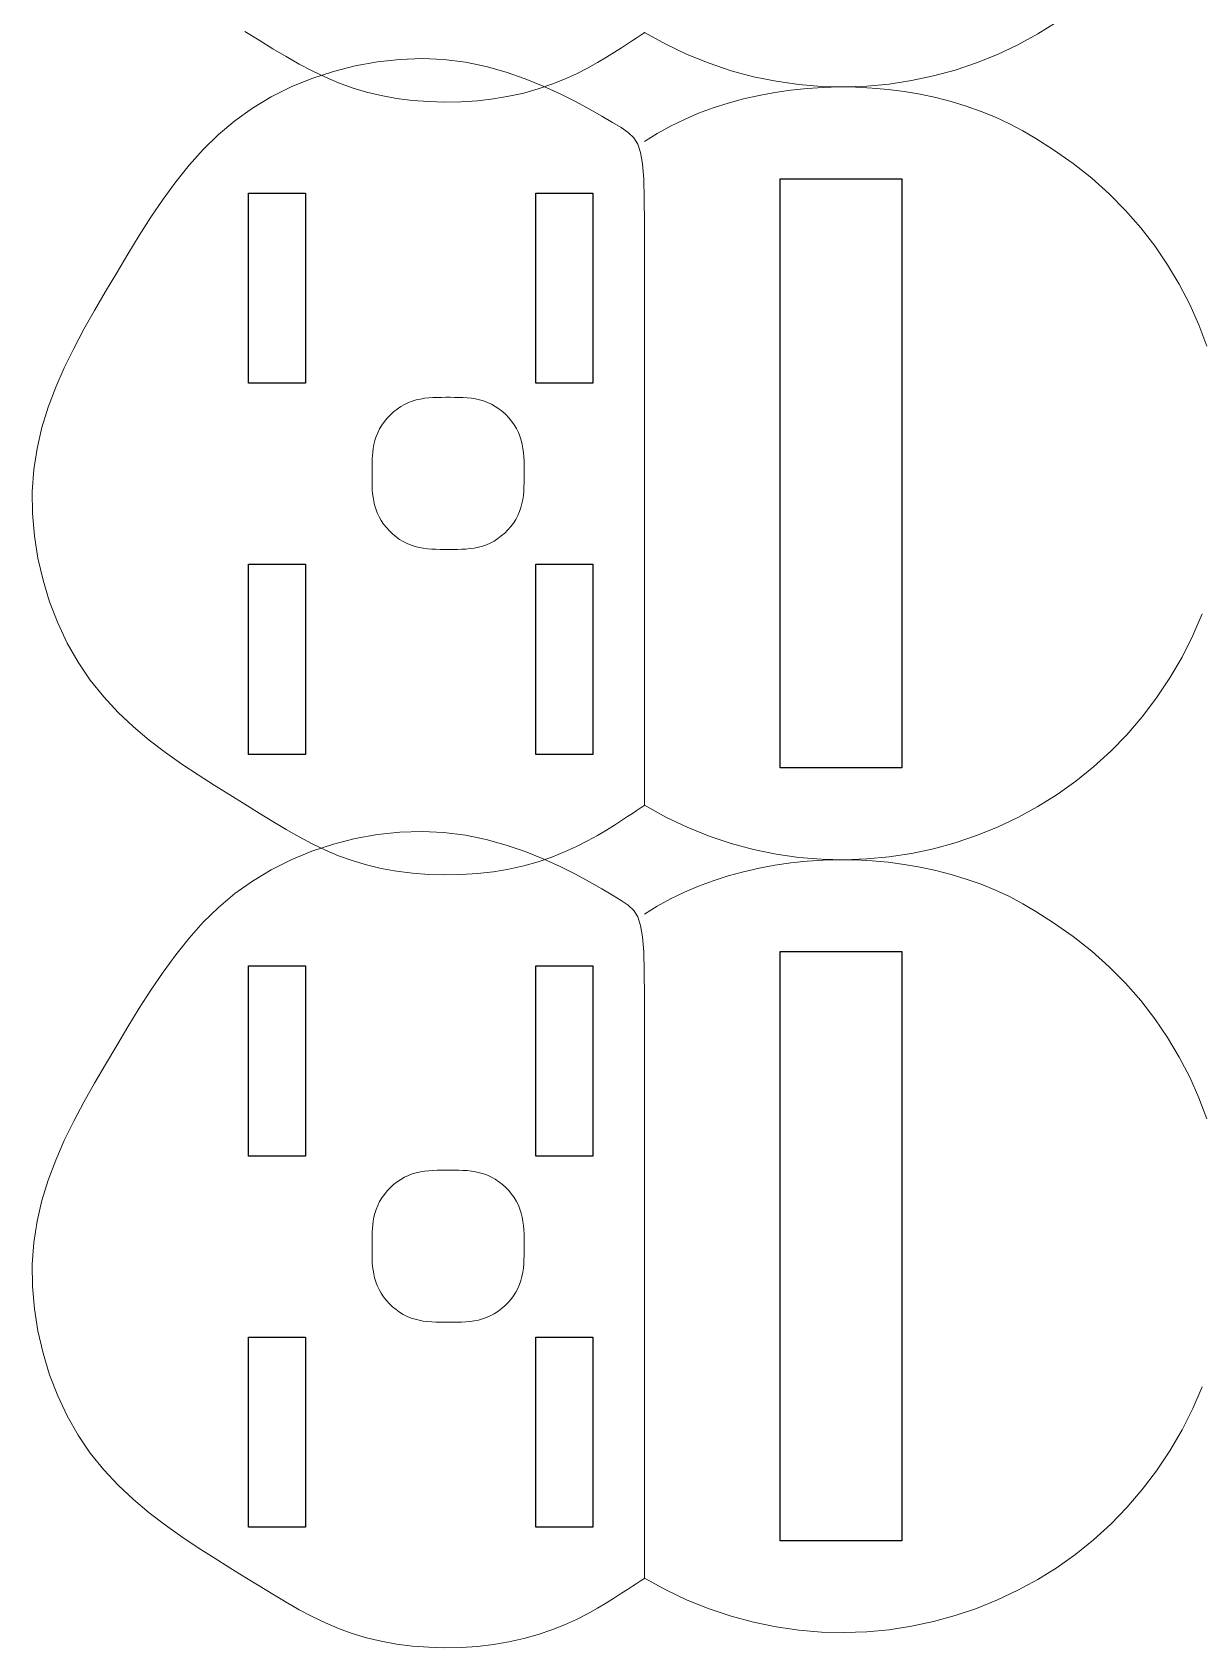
# Model space of a CAD drawing. Header units: millimetres. Extents: x -413 to -167, y -330 to -180.
# Drawn here: x -291.07 to -260.37, y -329.76 to -287.29 of the extents above; entities that cross this region are included whole.
import ezdxf

# ---------------------------------------------------------------- set-up
doc = ezdxf.new("R2010")
doc.units = ezdxf.units.MM
doc.layers.add('CUT', color=7, linetype='CONTINUOUS')

msp = doc.modelspace()

# ---------------------------------------------------------------- linework, layer by layer
at = {"layer": 'CUT', "color": 7, "linetype": 'CONTINUOUS', "lineweight": 0}
for p, q in [((-264.121, -287.011), (-264.628, -287.328)), ((-285.107, -287.498), (-285.483, -287.264)), ((-284.746, -287.719), (-285.107, -287.498)), ((-275.291, -287.506), (-275.417, -287.59)), ((-275.191, -287.44), (-275.291, -287.506)), ((-275.114, -287.389), (-275.191, -287.44)), ((-275.058, -287.352), (-275.114, -287.389)), ((-275.019, -287.326), (-275.058, -287.352)), ((-274.993, -287.309), (-275.019, -287.326)), ((-274.979, -287.3), (-274.993, -287.309)), ((-274.972, -287.295), (-274.979, -287.3)), ((-274.971, -287.294), (-274.972, -287.295)), ((-274.97, -287.294), (-274.971, -287.294)), ((-274.97, -287.284), (-274.97, -287.294)), ((-274.415, -287.601), (-274.97, -287.293)), ((-264.628, -287.328), (-265.151, -287.614)), ((-284.396, -287.929), (-284.746, -287.719)), ((-284.051, -288.124), (-284.396, -287.929)), ((-281.407, -288.001), (-280.822, -287.981)), ((-280.822, -287.981), (-280.245, -288.007)), ((-275.97, -287.945), (-276.209, -288.086)), ((-275.757, -287.813), (-275.97, -287.945)), ((-275.573, -287.693), (-275.757, -287.813)), ((-275.417, -287.59), (-275.573, -287.693)), ((-273.85, -287.871), (-274.415, -287.601)), ((-273.275, -288.103), (-273.85, -287.871)), ((-265.689, -287.869), (-266.239, -288.091)), ((-265.151, -287.614), (-265.689, -287.869)), ((-283.709, -288.305), (-284.051, -288.124)), ((-283.719, -288.501), (-283.155, -288.315)), ((-283.365, -288.47), (-283.709, -288.305)), ((-283.155, -288.315), (-282.578, -288.169)), ((-282.578, -288.169), (-281.994, -288.064)), ((-281.994, -288.064), (-281.407, -288.001)), ((-280.245, -288.007), (-279.681, -288.078)), ((-279.681, -288.078), (-279.135, -288.191)), ((-279.135, -288.191), (-278.608, -288.338)), ((-278.608, -288.338), (-278.107, -288.511)), ((-276.764, -288.378), (-277.077, -288.52)), ((-276.475, -288.231), (-276.764, -288.378)), ((-276.209, -288.086), (-276.475, -288.231)), ((-272.693, -288.298), (-273.275, -288.103)), ((-272.104, -288.456), (-272.693, -288.298)), ((-266.8, -288.28), (-267.372, -288.437)), ((-266.239, -288.091), (-266.8, -288.28)), ((-284.789, -288.987), (-284.266, -288.725)), ((-284.266, -288.725), (-283.719, -288.501)), ((-283.016, -288.619), (-283.365, -288.47)), ((-282.657, -288.75), (-283.016, -288.619)), ((-282.284, -288.862), (-282.657, -288.75)), ((-277.768, -288.778), (-278.143, -288.885)), ((-278.107, -288.511), (-277.633, -288.702)), ((-277.412, -288.655), (-277.768, -288.778)), ((-277.633, -288.702), (-277.191, -288.904)), ((-277.077, -288.52), (-277.412, -288.655)), ((-271.512, -288.577), (-272.104, -288.456)), ((-271.542, -288.869), (-271.122, -288.809)), ((-270.916, -288.662), (-271.512, -288.577)), ((-271.122, -288.809), (-270.697, -288.765)), ((-270.319, -288.712), (-270.916, -288.662)), ((-270.697, -288.765), (-270.271, -288.737)), ((-269.723, -288.726), (-270.319, -288.712)), ((-270.271, -288.737), (-269.843, -288.726)), ((-269.843, -288.726), (-269.415, -288.732)), ((-269.128, -288.705), (-269.723, -288.726)), ((-269.415, -288.732), (-268.987, -288.754)), ((-268.537, -288.65), (-269.128, -288.705)), ((-268.987, -288.754), (-268.562, -288.792)), ((-268.562, -288.792), (-268.141, -288.847)), ((-267.951, -288.56), (-268.537, -288.65)), ((-267.372, -288.437), (-267.951, -288.56)), ((-285.284, -289.284), (-284.789, -288.987)), ((-281.895, -288.954), (-282.284, -288.862)), ((-281.49, -289.026), (-281.895, -288.954)), ((-281.073, -289.078), (-281.49, -289.026)), ((-280.648, -289.111), (-281.073, -289.078)), ((-280.219, -289.123), (-280.648, -289.111)), ((-279.79, -289.115), (-280.219, -289.123)), ((-279.364, -289.088), (-279.79, -289.115)), ((-278.945, -289.04), (-279.364, -289.088)), ((-278.537, -288.972), (-278.945, -289.04)), ((-278.143, -288.885), (-278.537, -288.972)), ((-277.191, -288.904), (-276.784, -289.108)), ((-276.784, -289.108), (-276.416, -289.307)), ((-273.164, -289.276), (-272.77, -289.15)), ((-272.77, -289.15), (-272.367, -289.04)), ((-272.367, -289.04), (-271.958, -288.946)), ((-271.958, -288.946), (-271.542, -288.869)), ((-268.141, -288.847), (-267.723, -288.919)), ((-267.723, -288.919), (-267.311, -289.007)), ((-267.311, -289.007), (-266.906, -289.111)), ((-266.906, -289.111), (-266.509, -289.232)), ((-266.509, -289.232), (-266.121, -289.37)), ((-286.175, -289.978), (-285.746, -289.615)), ((-285.746, -289.615), (-285.284, -289.284)), ((-276.416, -289.307), (-276.091, -289.492)), ((-276.091, -289.492), (-275.812, -289.657)), ((-275.812, -289.657), (-275.583, -289.796)), ((-274.285, -289.755), (-273.923, -289.579)), ((-273.923, -289.579), (-273.549, -289.419)), ((-273.549, -289.419), (-273.164, -289.276)), ((-266.121, -289.37), (-265.743, -289.524)), ((-265.743, -289.524), (-265.377, -289.695)), ((-286.575, -290.37), (-286.175, -289.978)), ((-275.583, -289.796), (-275.399, -289.923)), ((-275.399, -289.923), (-275.256, -290.06)), ((-275.256, -290.06), (-275.15, -290.229)), ((-274.97, -290.157), (-274.635, -289.948)), ((-274.635, -289.948), (-274.285, -289.755)), ((-265.377, -289.695), (-265.023, -289.882)), ((-265.023, -289.882), (-264.683, -290.085)), ((-264.683, -290.085), (-264.213, -290.381)), ((-286.949, -290.786), (-286.575, -290.37)), ((-275.15, -290.229), (-275.073, -290.452)), ((-275.073, -290.452), (-275.022, -290.751)), ((-264.213, -290.381), (-263.696, -290.741)), ((-287.301, -291.224), (-286.949, -290.786)), ((-275.022, -290.751), (-274.992, -291.147)), ((-263.696, -290.741), (-263.209, -291.128)), ((-287.634, -291.68), (-287.301, -291.224)), ((-274.992, -291.147), (-274.977, -291.662)), ((-263.209, -291.128), (-262.751, -291.539)), ((-287.952, -292.15), (-287.634, -291.68)), ((-274.977, -291.662), (-274.971, -292.318)), ((-262.751, -291.539), (-262.322, -291.974)), ((-288.259, -292.631), (-287.952, -292.15)), ((-262.322, -291.974), (-261.923, -292.43)), ((-288.558, -293.119), (-288.259, -292.631)), ((-274.971, -292.318), (-274.97, -293.137)), ((-261.923, -292.43), (-261.554, -292.907)), ((-261.554, -292.907), (-261.216, -293.402)), ((-288.853, -293.612), (-288.558, -293.119)), ((-274.97, -293.137), (-274.97, -294.128)), ((-261.216, -293.402), (-260.909, -293.915)), ((-289.146, -294.106), (-288.853, -293.612)), ((-260.909, -293.915), (-260.634, -294.442)), ((-289.436, -294.6), (-289.146, -294.106)), ((-274.97, -294.128), (-274.97, -295.262)), ((-289.716, -295.098), (-289.436, -294.6)), ((-260.634, -294.442), (-260.39, -294.984)), ((-289.983, -295.6), (-289.716, -295.098)), ((-260.39, -294.984), (-260.179, -295.538)), ((-290.232, -296.108), (-289.983, -295.6)), ((-274.97, -295.262), (-274.97, -296.501)), ((-290.457, -296.623), (-290.232, -296.108)), ((-290.655, -297.147), (-290.457, -296.623)), ((-280.756, -296.913), (-280.646, -296.901)), ((-280.646, -296.901), (-280.535, -296.893)), ((-280.535, -296.893), (-280.423, -296.889)), ((-280.423, -296.889), (-280.31, -296.887)), ((-280.31, -296.887), (-280.197, -296.886)), ((-280.197, -296.886), (-280.084, -296.886)), ((-280.084, -296.886), (-279.971, -296.887)), ((-279.971, -296.887), (-279.859, -296.889)), ((-279.859, -296.889), (-279.746, -296.893)), ((-279.746, -296.893), (-279.635, -296.9)), ((-279.635, -296.9), (-279.525, -296.912)), ((-274.97, -296.501), (-274.97, -297.808)), ((-290.82, -297.682), (-290.655, -297.147)), ((-281.656, -297.348), (-281.57, -297.268)), ((-281.57, -297.268), (-281.478, -297.196)), ((-281.478, -297.196), (-281.383, -297.131)), ((-281.383, -297.131), (-281.284, -297.074)), ((-281.284, -297.074), (-281.182, -297.025)), ((-281.182, -297.025), (-281.078, -296.986)), ((-281.078, -296.986), (-280.973, -296.955)), ((-280.973, -296.955), (-280.865, -296.931)), ((-280.865, -296.931), (-280.756, -296.913)), ((-279.525, -296.912), (-279.416, -296.929)), ((-279.416, -296.929), (-279.308, -296.953)), ((-279.308, -296.953), (-279.202, -296.983)), ((-279.202, -296.983), (-279.098, -297.022)), ((-279.098, -297.022), (-278.996, -297.07)), ((-278.996, -297.07), (-278.897, -297.126)), ((-278.897, -297.126), (-278.801, -297.191)), ((-278.801, -297.191), (-278.71, -297.263)), ((-278.71, -297.263), (-278.623, -297.341)), ((-290.947, -298.228), (-290.82, -297.682)), ((-281.987, -297.817), (-281.937, -297.716)), ((-281.937, -297.716), (-281.878, -297.617)), ((-281.878, -297.617), (-281.811, -297.523)), ((-281.811, -297.523), (-281.737, -297.433)), ((-281.737, -297.433), (-281.656, -297.348)), ((-278.623, -297.341), (-278.542, -297.426)), ((-278.542, -297.426), (-278.467, -297.516)), ((-278.467, -297.516), (-278.4, -297.61)), ((-278.4, -297.61), (-278.34, -297.708)), ((-278.34, -297.708), (-278.289, -297.809)), ((-282.106, -298.229), (-282.087, -298.127)), ((-282.087, -298.127), (-282.061, -298.024)), ((-282.061, -298.024), (-282.028, -297.92)), ((-282.028, -297.92), (-281.987, -297.817)), ((-278.289, -297.809), (-278.247, -297.912)), ((-278.247, -297.912), (-278.214, -298.017)), ((-278.214, -298.017), (-278.188, -298.124)), ((-278.188, -298.124), (-278.168, -298.233)), ((-274.97, -297.808), (-274.97, -299.145)), ((-291.032, -298.788), (-290.947, -298.228)), ((-282.136, -298.656), (-282.135, -298.586)), ((-282.135, -298.586), (-282.133, -298.506)), ((-282.133, -298.506), (-282.128, -298.42)), ((-282.128, -298.42), (-282.119, -298.327)), ((-282.119, -298.327), (-282.106, -298.229)), ((-278.168, -298.233), (-278.155, -298.343)), ((-278.155, -298.343), (-278.146, -298.454)), ((-278.146, -298.454), (-278.14, -298.566)), ((-278.14, -298.566), (-278.138, -298.678)), ((-291.072, -299.361), (-291.032, -298.788)), ((-282.136, -298.715), (-282.136, -298.656)), ((-282.136, -298.764), (-282.136, -298.715)), ((-282.136, -298.804), (-282.136, -298.764)), ((-282.136, -298.838), (-282.136, -298.804)), ((-282.136, -298.868), (-282.136, -298.838)), ((-282.136, -298.896), (-282.136, -298.868)), ((-282.136, -298.926), (-282.136, -298.896)), ((-282.136, -298.958), (-282.136, -298.926)), ((-282.136, -298.996), (-282.136, -298.958)), ((-282.136, -299.042), (-282.136, -298.996)), ((-278.138, -298.678), (-278.137, -298.791)), ((-278.137, -299.017), (-278.138, -299.13)), ((-278.137, -298.791), (-278.137, -298.904)), ((-278.137, -298.904), (-278.137, -299.017)), ((-291.066, -299.944), (-291.072, -299.361)), ((-282.136, -299.098), (-282.136, -299.042)), ((-282.136, -299.165), (-282.136, -299.098)), ((-282.134, -299.241), (-282.136, -299.165)), ((-282.13, -299.326), (-282.134, -299.241)), ((-282.122, -299.417), (-282.13, -299.326)), ((-282.11, -299.514), (-282.122, -299.417)), ((-278.148, -299.353), (-278.158, -299.464)), ((-278.142, -299.242), (-278.148, -299.353)), ((-278.138, -299.13), (-278.142, -299.242)), ((-274.97, -299.145), (-274.97, -300.474)), ((-282.093, -299.614), (-282.11, -299.514)), ((-282.07, -299.717), (-282.093, -299.614)), ((-282.039, -299.821), (-282.07, -299.717)), ((-282.001, -299.924), (-282.039, -299.821)), ((-278.223, -299.788), (-278.259, -299.893)), ((-278.195, -299.682), (-278.223, -299.788)), ((-278.174, -299.574), (-278.195, -299.682)), ((-278.158, -299.464), (-278.174, -299.574)), ((-291.016, -300.531), (-291.066, -299.944)), ((-281.953, -300.026), (-282.001, -299.924)), ((-281.897, -300.126), (-281.953, -300.026)), ((-281.832, -300.221), (-281.897, -300.126)), ((-281.76, -300.313), (-281.832, -300.221)), ((-278.49, -300.285), (-278.566, -300.373)), ((-278.42, -300.192), (-278.49, -300.285)), ((-278.358, -300.095), (-278.42, -300.192)), ((-278.304, -299.995), (-278.358, -300.095)), ((-278.259, -299.893), (-278.304, -299.995)), ((-290.924, -301.117), (-291.016, -300.531)), ((-281.681, -300.399), (-281.76, -300.313)), ((-281.597, -300.48), (-281.681, -300.399)), ((-281.507, -300.555), (-281.597, -300.48)), ((-281.413, -300.623), (-281.507, -300.555)), ((-281.315, -300.682), (-281.413, -300.623)), ((-281.214, -300.733), (-281.315, -300.682)), ((-279.027, -300.719), (-279.13, -300.763)), ((-278.927, -300.665), (-279.027, -300.719)), ((-278.83, -300.603), (-278.927, -300.665)), ((-278.737, -300.533), (-278.83, -300.603)), ((-278.649, -300.456), (-278.737, -300.533)), ((-278.566, -300.373), (-278.649, -300.456)), ((-274.97, -300.474), (-274.97, -301.759)), ((-290.79, -301.697), (-290.924, -301.117)), ((-281.111, -300.775), (-281.214, -300.733)), ((-281.005, -300.809), (-281.111, -300.775)), ((-280.898, -300.835), (-281.005, -300.809)), ((-280.79, -300.854), (-280.898, -300.835)), ((-280.68, -300.868), (-280.79, -300.854)), ((-280.569, -300.877), (-280.68, -300.868)), ((-280.457, -300.882), (-280.569, -300.877)), ((-280.345, -300.885), (-280.457, -300.882)), ((-280.232, -300.886), (-280.345, -300.885)), ((-280.119, -300.886), (-280.232, -300.886)), ((-280.006, -300.886), (-280.119, -300.886)), ((-279.893, -300.884), (-280.006, -300.886)), ((-279.781, -300.881), (-279.893, -300.884)), ((-279.669, -300.875), (-279.781, -300.881)), ((-279.559, -300.864), (-279.669, -300.875)), ((-279.449, -300.849), (-279.559, -300.864)), ((-279.341, -300.827), (-279.449, -300.849)), ((-279.235, -300.799), (-279.341, -300.827)), ((-279.13, -300.763), (-279.235, -300.799)), ((-290.616, -302.265), (-290.79, -301.697)), ((-274.97, -301.759), (-274.97, -302.962)), ((-290.404, -302.817), (-290.616, -302.265)), ((-290.154, -303.348), (-290.404, -302.817)), ((-260.306, -302.581), (-260.551, -303.153)), ((-274.97, -302.962), (-274.97, -304.046)), ((-260.551, -303.153), (-260.833, -303.715)), ((-289.867, -303.853), (-290.154, -303.348)), ((-289.546, -304.325), (-289.867, -303.853)), ((-274.97, -304.046), (-274.97, -304.972)), ((-260.833, -303.715), (-261.153, -304.266)), ((-289.194, -304.764), (-289.546, -304.325)), ((-261.153, -304.266), (-261.504, -304.791)), ((-288.814, -305.17), (-289.194, -304.764)), ((-274.97, -304.972), (-274.97, -305.725)), ((-261.504, -304.791), (-261.882, -305.288)), ((-288.413, -305.548), (-288.814, -305.17)), ((-261.882, -305.288), (-262.285, -305.757)), ((-287.997, -305.898), (-288.413, -305.548)), ((-274.97, -305.725), (-274.97, -306.319)), ((-262.285, -305.757), (-262.712, -306.195)), ((-287.57, -306.225), (-287.997, -305.898)), ((-287.14, -306.53), (-287.57, -306.225)), ((-262.712, -306.195), (-263.162, -306.604)), ((-286.71, -306.816), (-287.14, -306.53)), ((-274.97, -306.319), (-274.97, -306.773)), ((-263.162, -306.604), (-263.632, -306.983)), ((-286.287, -307.085), (-286.71, -306.816)), ((-285.876, -307.341), (-286.287, -307.085)), ((-274.97, -306.773), (-274.97, -307.107)), ((-263.632, -306.983), (-264.121, -307.332)), ((-285.483, -307.585), (-285.876, -307.341)), ((-274.97, -307.107), (-274.97, -307.338)), ((-274.97, -307.338), (-274.97, -307.486)), ((-274.97, -307.486), (-274.97, -307.569)), ((-264.121, -307.332), (-264.628, -307.649)), ((-285.107, -307.819), (-285.483, -307.585)), ((-284.746, -308.04), (-285.107, -307.819)), ((-275.417, -307.911), (-275.573, -308.014)), ((-275.291, -307.828), (-275.417, -307.911)), ((-275.191, -307.761), (-275.291, -307.828)), ((-275.114, -307.711), (-275.191, -307.761)), ((-275.058, -307.673), (-275.114, -307.711)), ((-275.019, -307.647), (-275.058, -307.673)), ((-274.993, -307.63), (-275.019, -307.647)), ((-274.979, -307.621), (-274.993, -307.63)), ((-274.972, -307.617), (-274.979, -307.621)), ((-274.971, -307.615), (-274.972, -307.617)), ((-274.97, -307.615), (-274.971, -307.615)), ((-274.97, -307.569), (-274.97, -307.606)), ((-274.97, -307.606), (-274.97, -307.615)), ((-274.415, -307.922), (-274.97, -307.614)), ((-273.85, -308.191), (-274.415, -307.922)), ((-265.151, -307.935), (-265.689, -308.189)), ((-264.628, -307.649), (-265.151, -307.935)), ((-284.396, -308.25), (-284.746, -308.04)), ((-284.051, -308.445), (-284.396, -308.25)), ((-281.994, -308.385), (-281.407, -308.322)), ((-281.407, -308.322), (-280.822, -308.302)), ((-280.822, -308.302), (-280.245, -308.328)), ((-280.245, -308.328), (-279.681, -308.399)), ((-275.97, -308.266), (-276.209, -308.407)), ((-275.757, -308.134), (-275.97, -308.266)), ((-275.573, -308.014), (-275.757, -308.134)), ((-273.275, -308.424), (-273.85, -308.191)), ((-265.689, -308.189), (-266.239, -308.411)), ((-283.709, -308.626), (-284.051, -308.445)), ((-283.719, -308.822), (-283.155, -308.636)), ((-283.365, -308.791), (-283.709, -308.626)), ((-283.016, -308.94), (-283.365, -308.791)), ((-283.155, -308.636), (-282.578, -308.49)), ((-282.578, -308.49), (-281.994, -308.385)), ((-279.681, -308.399), (-279.135, -308.512)), ((-279.135, -308.512), (-278.608, -308.659)), ((-278.608, -308.659), (-278.107, -308.831)), ((-276.764, -308.698), (-277.077, -308.841)), ((-276.475, -308.552), (-276.764, -308.698)), ((-276.209, -308.407), (-276.475, -308.552)), ((-272.693, -308.618), (-273.275, -308.424)), ((-272.104, -308.776), (-272.693, -308.618)), ((-271.512, -308.898), (-272.104, -308.776)), ((-267.372, -308.757), (-267.951, -308.881)), ((-266.8, -308.601), (-267.372, -308.757)), ((-266.239, -308.411), (-266.8, -308.601)), ((-284.789, -309.308), (-284.266, -309.046)), ((-284.266, -309.046), (-283.719, -308.822)), ((-282.657, -309.07), (-283.016, -308.94)), ((-282.284, -309.182), (-282.657, -309.07)), ((-281.895, -309.274), (-282.284, -309.182)), ((-278.143, -309.205), (-278.537, -309.293)), ((-277.768, -309.098), (-278.143, -309.205)), ((-278.107, -308.831), (-277.633, -309.023)), ((-277.412, -308.975), (-277.768, -309.098)), ((-277.633, -309.023), (-277.191, -309.224)), ((-277.077, -308.841), (-277.412, -308.975)), ((-271.958, -309.267), (-271.542, -309.19)), ((-271.542, -309.19), (-271.122, -309.129)), ((-270.916, -308.983), (-271.512, -308.898)), ((-271.122, -309.129), (-270.697, -309.085)), ((-270.319, -309.032), (-270.916, -308.983)), ((-270.697, -309.085), (-270.271, -309.058)), ((-269.723, -309.046), (-270.319, -309.032)), ((-270.271, -309.058), (-269.843, -309.047)), ((-269.843, -309.047), (-269.415, -309.052)), ((-269.128, -309.026), (-269.723, -309.046)), ((-269.415, -309.052), (-268.987, -309.074)), ((-268.537, -308.97), (-269.128, -309.026)), ((-268.987, -309.074), (-268.562, -309.113)), ((-268.562, -309.113), (-268.141, -309.168)), ((-267.951, -308.881), (-268.537, -308.97)), ((-268.141, -309.168), (-267.723, -309.239)), ((-285.746, -309.936), (-285.284, -309.605)), ((-285.284, -309.605), (-284.789, -309.308)), ((-281.49, -309.347), (-281.895, -309.274)), ((-281.073, -309.399), (-281.49, -309.347)), ((-280.648, -309.431), (-281.073, -309.399)), ((-280.219, -309.444), (-280.648, -309.431)), ((-279.79, -309.436), (-280.219, -309.444)), ((-279.364, -309.408), (-279.79, -309.436)), ((-278.945, -309.361), (-279.364, -309.408)), ((-278.537, -309.293), (-278.945, -309.361)), ((-277.191, -309.224), (-276.784, -309.428)), ((-276.784, -309.428), (-276.416, -309.627)), ((-276.416, -309.627), (-276.091, -309.813)), ((-273.549, -309.74), (-273.164, -309.597)), ((-273.164, -309.597), (-272.77, -309.471)), ((-272.77, -309.471), (-272.367, -309.36)), ((-272.367, -309.36), (-271.958, -309.267)), ((-267.723, -309.239), (-267.311, -309.327)), ((-267.311, -309.327), (-266.906, -309.432)), ((-266.906, -309.432), (-266.509, -309.553)), ((-266.509, -309.553), (-266.121, -309.691)), ((-286.175, -310.299), (-285.746, -309.936)), ((-276.091, -309.813), (-275.812, -309.977)), ((-275.812, -309.977), (-275.583, -310.116)), ((-274.285, -310.076), (-273.923, -309.9)), ((-273.923, -309.9), (-273.549, -309.74)), ((-266.121, -309.691), (-265.743, -309.845)), ((-265.743, -309.845), (-265.377, -310.015)), ((-265.377, -310.015), (-265.023, -310.202)), ((-286.575, -310.691), (-286.175, -310.299)), ((-275.583, -310.116), (-275.399, -310.243)), ((-275.399, -310.243), (-275.256, -310.381)), ((-275.256, -310.381), (-275.15, -310.55)), ((-274.97, -310.478), (-274.635, -310.268)), ((-274.635, -310.268), (-274.285, -310.076)), ((-265.023, -310.202), (-264.683, -310.406)), ((-264.683, -310.406), (-264.213, -310.702)), ((-286.949, -311.107), (-286.575, -310.691)), ((-275.15, -310.55), (-275.073, -310.773)), ((-275.073, -310.773), (-275.022, -311.071)), ((-264.213, -310.702), (-263.696, -311.062)), ((-287.301, -311.545), (-286.949, -311.107)), ((-275.022, -311.071), (-274.992, -311.467)), ((-263.696, -311.062), (-263.209, -311.448)), ((-287.634, -312), (-287.301, -311.545)), ((-274.992, -311.467), (-274.977, -311.983)), ((-263.209, -311.448), (-262.751, -311.86)), ((-287.952, -312.471), (-287.634, -312)), ((-274.977, -311.983), (-274.971, -312.639)), ((-262.751, -311.86), (-262.322, -312.294)), ((-288.259, -312.952), (-287.952, -312.471)), ((-262.322, -312.294), (-261.923, -312.751)), ((-288.558, -313.44), (-288.259, -312.952)), ((-274.971, -312.639), (-274.97, -313.458)), ((-261.923, -312.751), (-261.554, -313.227)), ((-288.853, -313.933), (-288.558, -313.44)), ((-274.97, -313.458), (-274.97, -314.449)), ((-261.554, -313.227), (-261.216, -313.723)), ((-261.216, -313.723), (-260.909, -314.235)), ((-289.146, -314.426), (-288.853, -313.933)), ((-260.909, -314.235), (-260.634, -314.763)), ((-289.436, -314.921), (-289.146, -314.426)), ((-274.97, -314.449), (-274.97, -315.583)), ((-289.716, -315.419), (-289.436, -314.921)), ((-260.634, -314.763), (-260.39, -315.305)), ((-289.983, -315.921), (-289.716, -315.419)), ((-274.97, -315.583), (-274.97, -316.822)), ((-260.39, -315.305), (-260.179, -315.859)), ((-290.232, -316.429), (-289.983, -315.921)), ((-290.457, -316.944), (-290.232, -316.429)), ((-274.97, -316.822), (-274.97, -318.128)), ((-290.655, -317.468), (-290.457, -316.944)), ((-281.078, -317.307), (-280.973, -317.276)), ((-280.973, -317.276), (-280.865, -317.252)), ((-280.865, -317.252), (-280.756, -317.234)), ((-280.756, -317.234), (-280.646, -317.222)), ((-280.646, -317.222), (-280.535, -317.214)), ((-280.535, -317.214), (-280.423, -317.21)), ((-280.423, -317.21), (-280.31, -317.208)), ((-280.31, -317.208), (-280.197, -317.207)), ((-280.197, -317.207), (-280.084, -317.207)), ((-280.084, -317.207), (-279.971, -317.208)), ((-279.971, -317.208), (-279.859, -317.21)), ((-279.859, -317.21), (-279.746, -317.214)), ((-279.746, -317.214), (-279.635, -317.221)), ((-279.635, -317.221), (-279.525, -317.233)), ((-279.525, -317.233), (-279.416, -317.25)), ((-279.416, -317.25), (-279.308, -317.274)), ((-279.308, -317.274), (-279.202, -317.304)), ((-290.82, -318.002), (-290.655, -317.468)), ((-281.737, -317.753), (-281.656, -317.668)), ((-281.656, -317.668), (-281.57, -317.589)), ((-281.57, -317.589), (-281.478, -317.517)), ((-281.478, -317.517), (-281.383, -317.451)), ((-281.383, -317.451), (-281.284, -317.394)), ((-281.284, -317.394), (-281.182, -317.346)), ((-281.182, -317.346), (-281.078, -317.307)), ((-279.202, -317.304), (-279.098, -317.343)), ((-279.098, -317.343), (-278.996, -317.39)), ((-278.996, -317.39), (-278.897, -317.447)), ((-278.897, -317.447), (-278.801, -317.511)), ((-278.801, -317.511), (-278.71, -317.583)), ((-278.71, -317.583), (-278.623, -317.662)), ((-278.623, -317.662), (-278.542, -317.747)), ((-290.947, -318.549), (-290.82, -318.002)), ((-282.028, -318.241), (-281.987, -318.137)), ((-281.987, -318.137), (-281.937, -318.036)), ((-281.937, -318.036), (-281.878, -317.938)), ((-281.878, -317.938), (-281.811, -317.844)), ((-281.811, -317.844), (-281.737, -317.753)), ((-278.542, -317.747), (-278.467, -317.836)), ((-278.467, -317.836), (-278.4, -317.931)), ((-278.4, -317.931), (-278.34, -318.029)), ((-278.34, -318.029), (-278.289, -318.13)), ((-278.289, -318.13), (-278.247, -318.233)), ((-274.97, -318.128), (-274.97, -319.465)), ((-291.032, -319.109), (-290.947, -318.549)), ((-282.119, -318.647), (-282.106, -318.549)), ((-282.106, -318.549), (-282.087, -318.448)), ((-282.087, -318.448), (-282.061, -318.345)), ((-282.061, -318.345), (-282.028, -318.241)), ((-278.247, -318.233), (-278.214, -318.338)), ((-278.214, -318.338), (-278.188, -318.445)), ((-278.188, -318.445), (-278.168, -318.554)), ((-278.168, -318.554), (-278.155, -318.663)), ((-282.136, -318.976), (-282.135, -318.906)), ((-282.136, -319.036), (-282.136, -318.976)), ((-282.135, -318.906), (-282.133, -318.827)), ((-282.133, -318.827), (-282.128, -318.74)), ((-282.128, -318.74), (-282.119, -318.647)), ((-278.155, -318.663), (-278.146, -318.774)), ((-278.146, -318.774), (-278.14, -318.886)), ((-278.14, -318.886), (-278.138, -318.999)), ((-291.072, -319.682), (-291.032, -319.109)), ((-282.136, -319.085), (-282.136, -319.036)), ((-282.136, -319.125), (-282.136, -319.085)), ((-282.136, -319.159), (-282.136, -319.125)), ((-282.136, -319.188), (-282.136, -319.159)), ((-282.136, -319.217), (-282.136, -319.188)), ((-282.136, -319.246), (-282.136, -319.217)), ((-282.136, -319.278), (-282.136, -319.246)), ((-282.136, -319.316), (-282.136, -319.278)), ((-282.136, -319.362), (-282.136, -319.316)), ((-282.136, -319.418), (-282.136, -319.362)), ((-278.138, -318.999), (-278.137, -319.111)), ((-278.137, -319.337), (-278.138, -319.45)), ((-278.137, -319.111), (-278.137, -319.224)), ((-278.137, -319.224), (-278.137, -319.337)), ((-291.066, -320.265), (-291.072, -319.682)), ((-282.136, -319.485), (-282.136, -319.418)), ((-282.134, -319.562), (-282.136, -319.485)), ((-282.13, -319.646), (-282.134, -319.562)), ((-282.122, -319.738), (-282.13, -319.646)), ((-282.11, -319.834), (-282.122, -319.738)), ((-282.093, -319.935), (-282.11, -319.834)), ((-278.158, -319.785), (-278.174, -319.894)), ((-278.148, -319.674), (-278.158, -319.785)), ((-278.142, -319.562), (-278.148, -319.674)), ((-278.138, -319.45), (-278.142, -319.562)), ((-274.97, -319.465), (-274.97, -320.795)), ((-291.016, -320.852), (-291.066, -320.265)), ((-282.07, -320.038), (-282.093, -319.935)), ((-282.039, -320.141), (-282.07, -320.038)), ((-282.001, -320.245), (-282.039, -320.141)), ((-281.953, -320.347), (-282.001, -320.245)), ((-278.259, -320.213), (-278.304, -320.316)), ((-278.223, -320.109), (-278.259, -320.213)), ((-278.195, -320.002), (-278.223, -320.109)), ((-278.174, -319.894), (-278.195, -320.002)), ((-281.897, -320.446), (-281.953, -320.347)), ((-281.832, -320.542), (-281.897, -320.446)), ((-281.76, -320.634), (-281.832, -320.542)), ((-281.681, -320.72), (-281.76, -320.634)), ((-278.49, -320.606), (-278.566, -320.694)), ((-278.42, -320.513), (-278.49, -320.606)), ((-278.358, -320.416), (-278.42, -320.513)), ((-278.304, -320.316), (-278.358, -320.416)), ((-290.924, -321.437), (-291.016, -320.852)), ((-281.597, -320.801), (-281.681, -320.72)), ((-281.507, -320.876), (-281.597, -320.801)), ((-281.413, -320.943), (-281.507, -320.876)), ((-281.315, -321.003), (-281.413, -320.943)), ((-281.214, -321.054), (-281.315, -321.003)), ((-281.111, -321.096), (-281.214, -321.054)), ((-281.005, -321.13), (-281.111, -321.096)), ((-279.13, -321.084), (-279.235, -321.12)), ((-279.027, -321.039), (-279.13, -321.084)), ((-278.927, -320.986), (-279.027, -321.039)), ((-278.83, -320.923), (-278.927, -320.986)), ((-278.737, -320.854), (-278.83, -320.923)), ((-278.649, -320.777), (-278.737, -320.854)), ((-278.566, -320.694), (-278.649, -320.777)), ((-274.97, -320.795), (-274.97, -322.08)), ((-290.79, -322.017), (-290.924, -321.437)), ((-280.898, -321.156), (-281.005, -321.13)), ((-280.79, -321.175), (-280.898, -321.156)), ((-280.68, -321.189), (-280.79, -321.175)), ((-280.569, -321.198), (-280.68, -321.189)), ((-280.457, -321.203), (-280.569, -321.198)), ((-280.345, -321.206), (-280.457, -321.203)), ((-280.232, -321.207), (-280.345, -321.206)), ((-280.119, -321.207), (-280.232, -321.207)), ((-280.006, -321.207), (-280.119, -321.207)), ((-279.893, -321.205), (-280.006, -321.207)), ((-279.781, -321.202), (-279.893, -321.205)), ((-279.669, -321.195), (-279.781, -321.202)), ((-279.559, -321.185), (-279.669, -321.195)), ((-279.449, -321.17), (-279.559, -321.185)), ((-279.341, -321.148), (-279.449, -321.17)), ((-279.235, -321.12), (-279.341, -321.148)), ((-290.616, -322.586), (-290.79, -322.017)), ((-274.97, -322.08), (-274.97, -323.283)), ((-290.404, -323.138), (-290.616, -322.586)), ((-290.154, -323.669), (-290.404, -323.138)), ((-260.306, -322.902), (-260.551, -323.474)), ((-274.97, -323.283), (-274.97, -324.366)), ((-260.551, -323.474), (-260.833, -324.036)), ((-289.867, -324.173), (-290.154, -323.669)), ((-260.833, -324.036), (-261.153, -324.587)), ((-289.546, -324.646), (-289.867, -324.173)), ((-274.97, -324.366), (-274.97, -325.293)), ((-289.194, -325.085), (-289.546, -324.646)), ((-261.153, -324.587), (-261.504, -325.112)), ((-288.814, -325.491), (-289.194, -325.085)), ((-274.97, -325.293), (-274.97, -326.045)), ((-261.504, -325.112), (-261.882, -325.609)), ((-288.413, -325.869), (-288.814, -325.491)), ((-261.882, -325.609), (-262.285, -326.077)), ((-287.997, -326.219), (-288.413, -325.869)), ((-274.97, -326.045), (-274.97, -326.64)), ((-262.285, -326.077), (-262.712, -326.516)), ((-287.57, -326.546), (-287.997, -326.219)), ((-287.14, -326.851), (-287.57, -326.546)), ((-262.712, -326.516), (-263.162, -326.925)), ((-286.71, -327.136), (-287.14, -326.851)), ((-274.97, -326.64), (-274.97, -327.094)), ((-263.162, -326.925), (-263.632, -327.304)), ((-286.287, -327.406), (-286.71, -327.136)), ((-285.876, -327.661), (-286.287, -327.406)), ((-274.97, -327.094), (-274.97, -327.428)), ((-274.97, -327.428), (-274.97, -327.659)), ((-263.632, -327.304), (-264.121, -327.652)), ((-285.483, -327.906), (-285.876, -327.661)), ((-285.107, -328.139), (-285.483, -327.906)), ((-274.97, -327.659), (-274.97, -327.806)), ((-274.97, -327.806), (-274.97, -327.889)), ((-274.97, -327.889), (-274.97, -327.926)), ((-264.121, -327.652), (-264.628, -327.97)), ((-284.746, -328.361), (-285.107, -328.139)), ((-275.573, -328.335), (-275.757, -328.454)), ((-275.417, -328.232), (-275.573, -328.335)), ((-275.291, -328.148), (-275.417, -328.232)), ((-275.191, -328.082), (-275.291, -328.148)), ((-275.114, -328.031), (-275.191, -328.082)), ((-275.058, -327.994), (-275.114, -328.031)), ((-275.019, -327.968), (-275.058, -327.994)), ((-274.993, -327.951), (-275.019, -327.968)), ((-274.979, -327.941), (-274.993, -327.951)), ((-274.972, -327.937), (-274.979, -327.941)), ((-274.971, -327.936), (-274.972, -327.937)), ((-274.97, -327.936), (-274.971, -327.936)), ((-274.97, -327.926), (-274.97, -327.936)), ((-274.415, -328.242), (-274.97, -327.935)), ((-273.85, -328.512), (-274.415, -328.242)), ((-265.151, -328.256), (-265.689, -328.51)), ((-264.628, -327.97), (-265.151, -328.256)), ((-284.396, -328.57), (-284.746, -328.361)), ((-284.051, -328.766), (-284.396, -328.57)), ((-276.209, -328.728), (-276.475, -328.873)), ((-275.97, -328.587), (-276.209, -328.728)), ((-275.757, -328.454), (-275.97, -328.587)), ((-273.275, -328.744), (-273.85, -328.512)), ((-272.693, -328.939), (-273.275, -328.744)), ((-266.239, -328.732), (-266.8, -328.922)), ((-265.689, -328.51), (-266.239, -328.732)), ((-283.709, -328.947), (-284.051, -328.766)), ((-283.365, -329.112), (-283.709, -328.947)), ((-283.016, -329.26), (-283.365, -329.112)), ((-277.077, -329.162), (-277.412, -329.296)), ((-276.764, -329.019), (-277.077, -329.162)), ((-276.475, -328.873), (-276.764, -329.019)), ((-272.104, -329.097), (-272.693, -328.939)), ((-271.512, -329.218), (-272.104, -329.097)), ((-267.372, -329.078), (-267.951, -329.202)), ((-266.8, -328.922), (-267.372, -329.078)), ((-282.657, -329.391), (-283.016, -329.26)), ((-282.284, -329.503), (-282.657, -329.391)), ((-281.895, -329.595), (-282.284, -329.503)), ((-281.49, -329.668), (-281.895, -329.595)), ((-278.143, -329.526), (-278.537, -329.614)), ((-277.768, -329.419), (-278.143, -329.526)), ((-277.412, -329.296), (-277.768, -329.419)), ((-270.916, -329.304), (-271.512, -329.218)), ((-270.319, -329.353), (-270.916, -329.304)), ((-269.723, -329.367), (-270.319, -329.353)), ((-269.128, -329.346), (-269.723, -329.367)), ((-268.537, -329.291), (-269.128, -329.346)), ((-267.951, -329.202), (-268.537, -329.291)), ((-281.073, -329.72), (-281.49, -329.668)), ((-280.648, -329.752), (-281.073, -329.72)), ((-280.219, -329.764), (-280.648, -329.752)), ((-279.79, -329.757), (-280.219, -329.764)), ((-279.364, -329.729), (-279.79, -329.757)), ((-278.945, -329.681), (-279.364, -329.729)), ((-278.537, -329.614), (-278.945, -329.681))]:
    msp.add_line(p, q, dxfattribs=at)
at = {"layer": 'CUT', "color": 5}
for p, q in [((-271.406, -306.633), (-271.406, -291.138)), ((-271.406, -291.138), (-268.204, -291.138)), ((-268.204, -291.138), (-268.204, -306.633)), ((-285.385, -291.517), (-283.885, -291.517)), ((-285.385, -296.518), (-285.385, -291.517)), ((-283.885, -291.517), (-283.885, -296.518)), ((-277.831, -291.517), (-276.331, -291.517)), ((-277.831, -296.518), (-277.831, -291.517)), ((-276.331, -291.517), (-276.331, -296.518)), ((-283.885, -296.518), (-285.385, -296.518)), ((-276.331, -296.518), (-277.831, -296.518)), ((-285.385, -301.278), (-283.885, -301.278)), ((-285.385, -306.278), (-285.385, -301.278)), ((-283.885, -301.278), (-283.885, -306.278)), ((-277.831, -301.278), (-276.331, -301.278)), ((-277.831, -306.278), (-277.831, -301.278)), ((-276.331, -301.278), (-276.331, -306.278)), ((-283.885, -306.278), (-285.385, -306.278)), ((-276.331, -306.278), (-277.831, -306.278)), ((-268.204, -306.633), (-271.406, -306.633)), ((-271.406, -326.954), (-271.406, -311.459)), ((-271.406, -311.459), (-268.204, -311.459)), ((-268.204, -311.459), (-268.204, -326.954)), ((-285.385, -311.838), (-283.885, -311.838)), ((-285.385, -316.838), (-285.385, -311.838)), ((-283.885, -311.838), (-283.885, -316.838)), ((-277.831, -311.838), (-276.331, -311.838)), ((-277.831, -316.838), (-277.831, -311.838)), ((-276.331, -311.838), (-276.331, -316.838)), ((-283.885, -316.838), (-285.385, -316.838)), ((-276.331, -316.838), (-277.831, -316.838)), ((-285.385, -321.599), (-283.885, -321.599)), ((-285.385, -326.598), (-285.385, -321.599)), ((-283.885, -321.599), (-283.885, -326.598)), ((-277.831, -321.599), (-276.331, -321.599)), ((-277.831, -326.598), (-277.831, -321.599)), ((-276.331, -321.599), (-276.331, -326.598)), ((-283.885, -326.598), (-285.385, -326.598)), ((-276.331, -326.598), (-277.831, -326.598)), ((-268.204, -326.954), (-271.406, -326.954))]:
    msp.add_line(p, q, dxfattribs=at)

doc.saveas('drawing.dxf')
